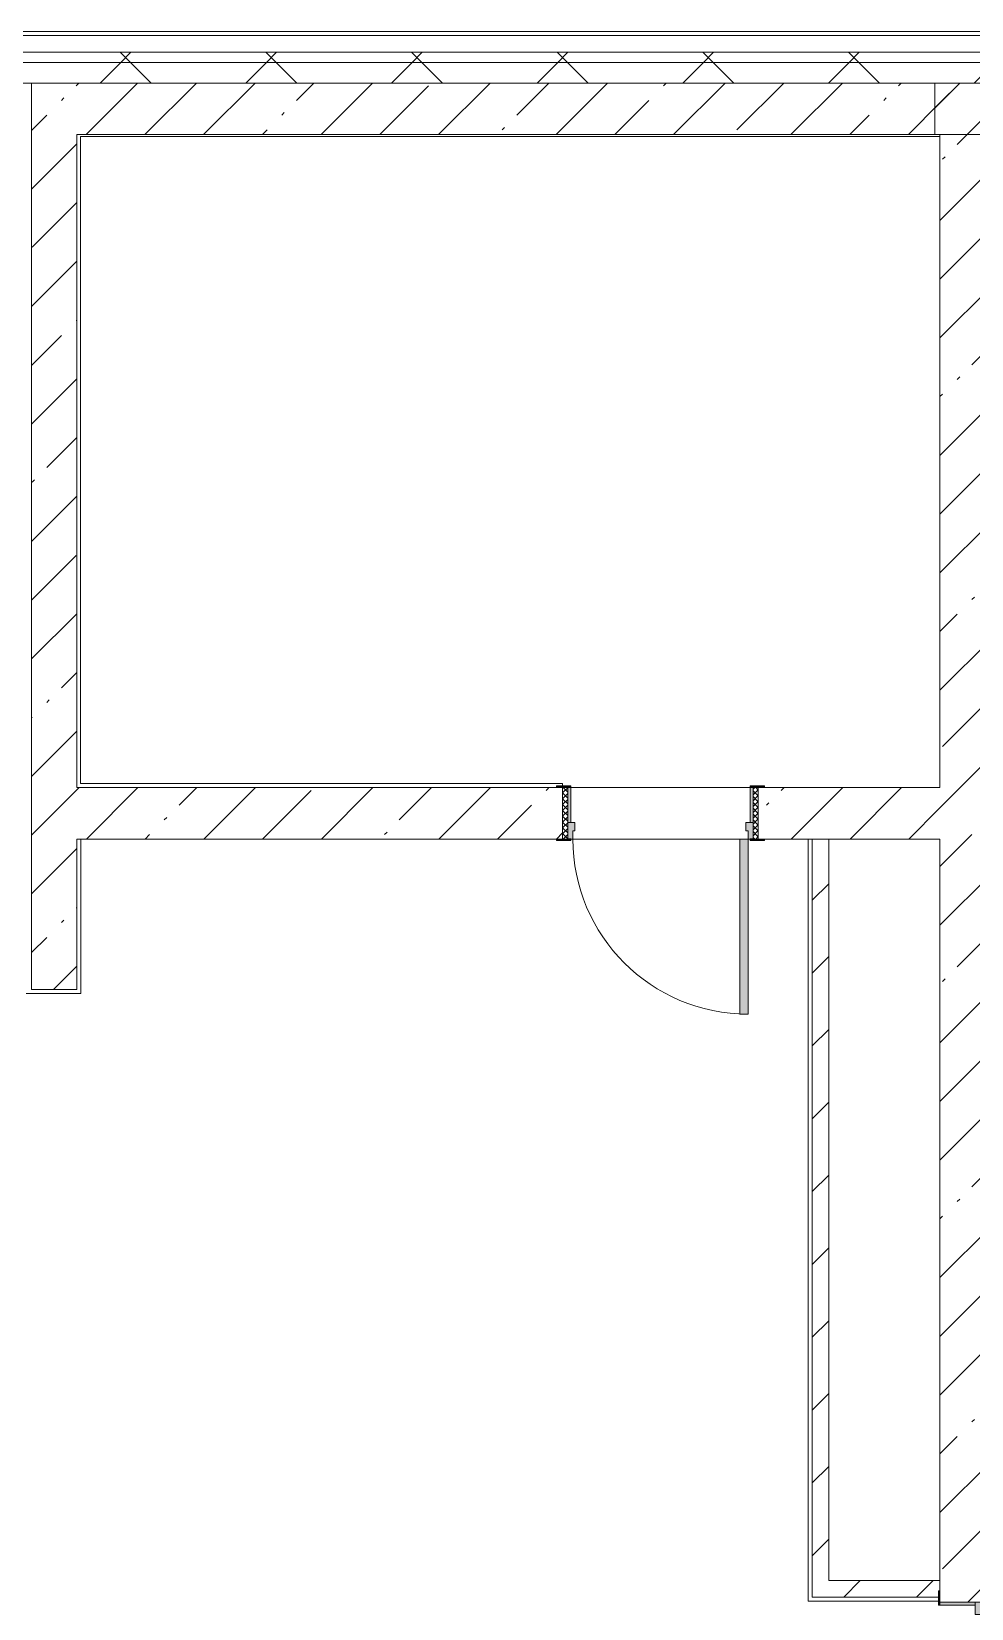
# Model space of a CAD drawing. Header units: millimetres. Extents: x -8624 to 194831, y -8553 to 29000.
# Drawn here: x 84750 to 89313, y 19695 to 27350 of the extents above; entities that cross this region are included whole.
import ezdxf

# ---------------------------------------------------------------- set-up
doc = ezdxf.new("R2010")
doc.units = ezdxf.units.MM
for name, color, linetype, lineweight, true_color in [('A-DOOR-1', 7, 'Continuous', 5, 0xaaaaaa), ('A-DOOR-2', 7, 'Continuous', 5, 0xe2e2e2), ('A-DOOR-FRAM-1', 7, 'Continuous', 5, 0xe2e2e2), ('A-DOOR-FRAM-2', 7, 'Continuous', 5, 0xaaaaaa), ('A-FLOR-2', 7, 'Continuous', 5, 0xaaaaaa)]:
    doc.layers.add(name, color=color, linetype=linetype, lineweight=lineweight, true_color=true_color)
for name, color, linetype, lineweight in [('A-WALL', 7, 'Continuous', 5), ('A-WALL-2', 7, 'Continuous', 9), ('I-WALL', 7, 'Continuous', 5)]:
    doc.layers.add(name, color=color, linetype=linetype, lineweight=lineweight)
pattern_1 = [(45, (0, 0), (-353.5534, 353.5534), []), (135, (0, 0), (-353.5534, -353.5534), [])]
pattern_2 = [(45, (0, 0), (-285.1231, 285.1231), []), (45, (285.12, 0), (-285.1231, 285.1231), [504.031, -100.806, 16.764, -84.042])]
pattern_3 = [(45, (0, 0), (-176.7767, 176.7767), [])]

# ---------------------------------------------------------------- blocks, each defined once
blk = doc.blocks.new('110_Дверь_СКБ_2Ст - Д-1_л_Лестничная клетка EIS60 2-32359692-3_1_1_птичка копия 1')
at = {"layer": 'A-DOOR-2'}
for points in [[(662.5, 125), (662.5, 1025), (612.5, 1025), (612.5, 125)], [(-587.5, 525), (-637.5, 525), (-637.5, 125), (-587.5, 125), (-587.5, 401.5)], [(712.5, -125), (712.5, 45), (697.5, 45), (697.5, -125)]]:
    blk.add_hatch(color=256, dxfattribs=at).paths.add_polyline_path(points)
h = blk.add_hatch(color=256, dxfattribs=at)
h.paths.add_polyline_path([(712.5, 125), (662.5, 125), (662.5, 75), (652.5, 75), (652.5, 45), (712.5, 45)])
h.paths.add_polyline_path([(-627.5, 45), (-627.5, 75), (-637.5, 75), (-637.5, 125), (-687.5, 125), (-687.5, 45)])
at = {"layer": 'A-DOOR-FRAM-1'}
for points in [[(-672.5, 125), (-672.5, 133), (-742.5, 133), (-742.5, 125)], [(767.5, 125), (767.5, 133), (697.5, 133), (697.5, 125)], [(-672.5, -125), (-672.5, 45), (-687.5, 45), (-687.5, -125)], [(-672.5, -133), (-672.5, -125), (-742.5, -125), (-742.5, -133)], [(767.5, -133), (767.5, -125), (697.5, -125), (697.5, -133)]]:
    blk.add_hatch(color=256, dxfattribs=at).paths.add_polyline_path(points)
at = {"layer": 'A-DOOR-1'}
for p, q in [((662.5, 1025), (612.5, 1025)), ((612.5, 1025), (612.5, 125)), ((662.5, 125), (662.5, 1025)), ((-637.5, 525), (-637.5, 125)), ((-587.5, 525), (-637.5, 525)), ((-587.5, 125), (-587.5, 525)), ((-637.5, 125), (-587.5, 125)), ((612.5, 125), (662.5, 125))]:
    blk.add_line(p, q, dxfattribs=at)
for centre, radius, start, end in [((662.5, 125), 900, 90, 180), ((-637.5, 125), 400, 360, 90)]:
    blk.add_arc(centre, radius, start, end, dxfattribs=at)
at = {"layer": 'A-DOOR-FRAM-2'}
for p, q in [((-672.5, 133), (-742.5, 133)), ((-742.5, 133), (-742.5, 125)), ((-742.5, 125), (-672.5, 125)), ((-637.5, 125), (-687.5, 125)), ((-687.5, 125), (-687.5, 45)), ((-672.5, 125), (-672.5, 133)), ((-637.5, 75), (-637.5, 125)), ((662.5, 125), (662.5, 75)), ((712.5, 125), (662.5, 125)), ((767.5, 133), (697.5, 133)), ((697.5, 133), (697.5, 125)), ((697.5, 125), (767.5, 125)), ((712.5, 45), (712.5, 125)), ((767.5, 125), (767.5, 133)), ((-687.5, 45), (-627.5, 45)), ((-672.5, 45), (-687.5, 45)), ((-687.5, 45), (-687.5, -125)), ((-672.5, -125), (-672.5, 45)), ((-627.5, 75), (-637.5, 75)), ((-627.5, 45), (-627.5, 75)), ((662.5, 75), (652.5, 75)), ((652.5, 75), (652.5, 45)), ((652.5, 45), (712.5, 45)), ((712.5, 45), (697.5, 45)), ((697.5, 45), (697.5, -125)), ((712.5, -125), (712.5, 45)), ((-672.5, -125), (-742.5, -125)), ((-742.5, -125), (-742.5, -133)), ((-742.5, -133), (-672.5, -133)), ((-687.5, -125), (-672.5, -125)), ((-672.5, -133), (-672.5, -125)), ((697.5, -125), (712.5, -125)), ((767.5, -125), (697.5, -125)), ((697.5, -125), (697.5, -133)), ((697.5, -133), (767.5, -133)), ((767.5, -133), (767.5, -125))]:
    blk.add_line(p, q, dxfattribs=at)
blk = doc.blocks.new('110_Дверь_СКБ_1Ст_Внутренняя1 - Д-8а 950x2100h _книгохранилище_ огнестойкая дверь_-32656878-3_1_1_птичка копия 1')
at = {"layer": 'A-DOOR-1'}
h = blk.add_hatch(dxfattribs=at)
h.set_pattern_fill('FP_115', color=256, style=0, pattern_type=2)
h.set_pattern_definition([(225, (1826.41, -189.685), (-14.14214, 14.14214), []), (135, (1826.41, -189.685), (14.14214, 14.14214), [])])
h.paths.add_polyline_path([(487.5, -125), (487.5, 125), (462.5, 125), (462.5, -125)])
at = {"layer": 'A-DOOR-2'}
h = blk.add_hatch(color=256, dxfattribs=at)
h.paths.add_polyline_path([(-412.5, -125), (-412.5, -85), (-402.5, -85), (-402.5, -45), (-437.5, -45), (-437.5, -125)])
h.paths.add_polyline_path([(437.5, -125), (462.5, -125), (462.5, -45), (427.5, -45), (427.5, -85), (437.5, -85)])
at = {"layer": 'A-DOOR-FRAM-1'}
for points in [[(-422.5, 125), (-422.5, 133), (-492.5, 133), (-492.5, 125)], [(-422.5, -45), (-422.5, 125), (-437.5, 125), (-437.5, -45)], [(517.5, 125), (517.5, 133), (447.5, 133), (447.5, 125)], [(462.5, -45), (462.5, 125), (447.5, 125), (447.5, -45)], [(-422.5, -133), (-422.5, -125), (-492.5, -125), (-492.5, -133)], [(437.5, -975), (437.5, -125), (397.5, -125), (397.5, -975)], [(517.5, -133), (517.5, -125), (447.5, -125), (447.5, -133)]]:
    blk.add_hatch(color=256, dxfattribs=at).paths.add_polyline_path(points)
at = {"layer": 'A-DOOR-FRAM-2'}
h = blk.add_hatch(dxfattribs=at)
h.set_pattern_fill('FP_116', color=256, style=0, pattern_type=2)
h.set_pattern_definition([(315, (-296.384, -189.685), (-14.1421, -14.1421), []), (225, (-296.384, -189.685), (-14.1421, 14.1421), [])])
h.paths.add_polyline_path([(-437.5, -125), (-437.5, 125), (-462.5, 125), (-462.5, -125)])
at = {"layer": 'A-DOOR-1'}
for p, q in [((397.5, -125), (437.5, -125)), ((397.5, -975), (397.5, -125)), ((437.5, -125), (437.5, -975)), ((437.5, -975), (397.5, -975))]:
    blk.add_line(p, q, dxfattribs=at)
blk.add_arc((437.5, -125), 850, 180, 270, dxfattribs=at)
at = {"layer": 'A-DOOR-FRAM-2'}
for p, q in [((-492.5, 133), (-422.5, 133)), ((-492.5, 125), (-492.5, 133)), ((-422.5, 125), (-492.5, 125)), ((-462.5, 125), (-437.5, 125)), ((-462.5, -125), (-462.5, 125)), ((-437.5, 125), (-437.5, -125)), ((-437.5, 125), (-422.5, 125)), ((-437.5, -45), (-437.5, 125)), ((-422.5, 133), (-422.5, 125)), ((-422.5, 125), (-422.5, -45)), ((447.5, 125), (447.5, 133)), ((447.5, 133), (517.5, 133)), ((447.5, -45), (447.5, 125)), ((447.5, 125), (462.5, 125)), ((517.5, 125), (447.5, 125)), ((462.5, -125), (462.5, 125)), ((462.5, 125), (487.5, 125)), ((462.5, 125), (462.5, -45)), ((487.5, 125), (487.5, -125)), ((517.5, 133), (517.5, 125)), ((-437.5, -45), (-402.5, -45)), ((-437.5, -125), (-437.5, -45)), ((-422.5, -45), (-437.5, -45)), ((-402.5, -45), (-402.5, -85)), ((427.5, -45), (462.5, -45)), ((427.5, -85), (427.5, -45)), ((462.5, -45), (447.5, -45)), ((462.5, -45), (462.5, -125)), ((-492.5, -125), (-422.5, -125)), ((-492.5, -133), (-492.5, -125)), ((-422.5, -133), (-492.5, -133)), ((-437.5, -125), (-462.5, -125)), ((-437.5, -124), (-422.5, -124)), ((-437.5, -125), (-437.5, -124)), ((-412.5, -125), (-437.5, -125)), ((-422.5, -125), (-437.5, -125)), ((-422.5, -124), (-422.5, -125)), ((-422.5, -125), (-422.5, -133)), ((-412.5, -85), (-412.5, -125)), ((-402.5, -85), (-412.5, -85)), ((437.5, -85), (427.5, -85)), ((437.5, -125), (437.5, -85)), ((462.5, -125), (437.5, -125)), ((447.5, -125), (447.5, -124)), ((447.5, -124), (462.5, -124)), ((462.5, -125), (447.5, -125)), ((447.5, -133), (447.5, -125)), ((447.5, -125), (517.5, -125)), ((517.5, -133), (447.5, -133)), ((462.5, -124), (462.5, -125)), ((487.5, -125), (462.5, -125)), ((517.5, -125), (517.5, -133))]:
    blk.add_line(p, q, dxfattribs=at)

msp = doc.modelspace()

# ---------------------------------------------------------------- hatches: boundary and pattern name
at = {"layer": 'A-WALL'}
h = msp.add_hatch(dxfattribs=at)
h.set_pattern_fill('FP_27', color=256, style=0, pattern_type=2)
h.set_pattern_definition(pattern_1)
h.paths.add_polyline_path([(93160, 27200), (93210, 27200), (93210, 27250), (80350, 27250), (80350, 27200), (91468.6, 27200)])
h.paths.add_polyline_path([(77211.8, 27200), (77250, 27200), (77250, 27250), (76350, 27250), (76350, 27200)])
h.paths.add_polyline_path([(73647.6, 27200), (74250, 27200), (74250, 27250), (72910, 27250), (72910, 27200)])
h.paths.add_polyline_path([(70083.4, 27200), (70810, 27200), (70810, 27250), (69610, 27250), (69610, 27200)])
h.paths.add_polyline_path([(67110, 27200), (67110, 27250), (62860, 27250), (62860, 27200), (66519.2, 27200)])
h.paths.add_polyline_path([(58960, 27200), (58960, 27250), (57860, 27250), (57860, 27200), (58499.8, 27200)])
h.paths.add_polyline_path([(54044.6, 27200), (54760, 27200), (54760, 27250), (53260, 27250), (53260, 27200)])
h.paths.add_polyline_path([(59860, 27200), (61960, 27200), (61960, 27250), (59860, 27250)])
h.paths.add_polyline_path([(50480.4, 27200), (50760, 27200), (50760, 27250), (49660.3, 27250), (49660.3, 27200)])
h.paths.add_polyline_path([(48698.3, 27200), (48760.3, 27200), (48760.3, 27250), (47660, 27250), (47660, 27200)])
h.paths.add_polyline_path([(42160, 27200), (44560, 27200), (44560, 27250), (42060, 27250), (42060, 27200)])
h = msp.add_hatch(dxfattribs=at)
h.set_pattern_fill('FP_27', color=256, style=0, pattern_type=2)
h.set_pattern_definition(pattern_1)
h.paths.add_polyline_path([(93060, 27100), (93160, 27100), (93160, 27200), (80350, 27200), (80350, 27100), (91468.6, 27100)])
h.paths.add_polyline_path([(77250, 27100), (77250, 27200), (76350, 27200), (76350, 27100), (77211.8, 27100)])
h.paths.add_polyline_path([(69610, 27100), (70810, 27100), (70810, 27200), (69610, 27200)])
h.paths.add_polyline_path([(72910, 27100), (74250, 27100), (74250, 27200), (72910, 27200)])
h.paths.add_polyline_path([(67110, 27100), (67110, 27200), (62860, 27200), (62860, 27100), (66519.2, 27100)])
h.paths.add_polyline_path([(50760, 27100), (50760, 27200), (49660.3, 27200), (49660.3, 27100), (50480.4, 27100)])
h.paths.add_polyline_path([(53260, 27100), (54760, 27100), (54760, 27200), (53260, 27200)])
h.paths.add_polyline_path([(61172.9, 27100), (61960, 27100), (61960, 27200), (59860, 27200), (59860, 27100), (60281.9, 27100)])
h.paths.add_polyline_path([(57860, 27100), (58960, 27100), (58960, 27200), (57860, 27200)])
h.paths.add_polyline_path([(48698.3, 27100), (48760.3, 27100), (48760.3, 27200), (47660, 27200), (47660, 27100)])
h.paths.add_polyline_path([(43352, 27100), (44560, 27100), (44560, 27200), (42160, 27200), (42160, 27100), (42760, 27100)])
at = {"layer": 'I-WALL'}
h = msp.add_hatch(dxfattribs=at)
h.set_pattern_fill('FP_23', color=256, style=0, pattern_type=2)
h.set_pattern_definition(pattern_2)
h.paths.add_polyline_path([(89160, 26850), (89160, 27100), (84750, 27100), (84750, 26850), (87904.4, 26850)])
h = msp.add_hatch(dxfattribs=at)
h.set_pattern_fill('FP_23', color=256, style=0, pattern_type=2)
h.set_pattern_definition(pattern_2)
h.paths.add_polyline_path([(92810, 26850), (92810, 27100), (89135, 27100), (89135, 26850), (91468.6, 26850)])
h = msp.add_hatch(dxfattribs=at)
h.set_pattern_fill('FP_23', color=256, style=0, pattern_type=2)
h.set_pattern_definition(pattern_2)
h.paths.add_polyline_path([(89160, 17270), (89410, 17270), (89410, 18325), (89160, 18325), (89160, 17772.9)])
h.paths.add_polyline_path([(89330, 19725), (89410, 19725), (89410, 27100), (89160, 27100), (89160, 19725)])
h = msp.add_hatch(dxfattribs=at)
h.set_pattern_fill('FP_23', color=256, style=0, pattern_type=2)
h.set_pattern_definition(pattern_2)
h.paths.add_polyline_path([(84750, 22700), (84970, 22700), (84970, 26850), (84750, 26850), (84750, 24304)])
h = msp.add_hatch(dxfattribs=at)
h.set_pattern_fill('FP_23', color=256, style=0, pattern_type=2)
h.set_pattern_definition(pattern_2)
h.paths.add_polyline_path([(88308, 23430), (89160, 23430), (89160, 23680), (88278, 23680), (88278, 23430)])
h.paths.add_polyline_path([(87328, 23430), (87328, 23680), (84970, 23680), (84970, 23430), (87298, 23430)])
h = msp.add_hatch(dxfattribs=at)
h.set_pattern_fill('FP_28', color=256, style=0, pattern_type=2)
h.set_pattern_definition(pattern_3)
h.paths.add_polyline_path([(88620, 19750), (88620, 23430), (88540, 23430), (88540, 19750)])
h = msp.add_hatch(dxfattribs=at)
h.set_pattern_fill('FP_28', color=256, style=0, pattern_type=2)
h.set_pattern_definition(pattern_3)
h.paths.add_polyline_path([(88620, 19750), (89152, 19750), (89152, 19780), (89160, 19780), (89160, 19830), (88620, 19830)])

# ---------------------------------------------------------------- linework, layer by layer
at = {"layer": 'A-FLOR-2'}
for p, q in [((89160, 26840), (84988, 26840)), ((84988, 26840), (84988, 23700)), ((84988, 23700), (87328, 23700)), ((87328, 23700), (87328, 23688)), ((84990, 23430), (84990, 22680)), ((88520, 19730), (88520, 23430)), ((84990, 22680), (84724.6, 22680)), ((89152, 19730), (88520, 19730))]:
    msp.add_line(p, q, dxfattribs=at)
at = {"layer": 'A-WALL'}
for p, q in [((93310, 27350), (76350, 27350)), ((92810, 27100), (69610, 27100))]:
    msp.add_line(p, q, dxfattribs=at)
at = {"layer": 'A-WALL-2'}
for p, q in [((93290, 27330), (80350, 27330)), ((93210, 27250), (80350, 27250)), ((93160, 27200), (80350, 27200)), ((88620, 23430), (88540, 23430)), ((89160, 19780), (89160, 19830))]:
    msp.add_line(p, q, dxfattribs=at)
at = {"layer": 'I-WALL'}
for p, q in [((84750, 27100), (84750, 22700)), ((89160, 27100), (84750, 27100)), ((92810, 27100), (89135, 27100)), ((89135, 27100), (89135, 26850)), ((84970, 23680), (84970, 26850)), ((84970, 26850), (89160, 26850)), ((89135, 26850), (92810, 26850)), ((89160, 26850), (89160, 23680)), ((87298, 23680), (84970, 23680)), ((87368, 23680), (88238, 23680)), ((89160, 23680), (88308, 23680)), ((84970, 22700), (84970, 23430)), ((84970, 23430), (87298, 23430)), ((88188, 23430), (87378, 23430)), ((88308, 23430), (88540, 23430)), ((88540, 23430), (88540, 19750)), ((88620, 19830), (88620, 23430)), ((88620, 23430), (89160, 23430)), ((89160, 23430), (89160, 19830)), ((84750, 22700), (84970, 22700)), ((89160, 19830), (88620, 19830)), ((88540, 19750), (89152, 19750))]:
    msp.add_line(p, q, dxfattribs=at)

# ---------------------------------------------------------------- block references
at = {"layer": 'A-DOOR-1'}
msp.add_blockref('110_Дверь_СКБ_1Ст_Внутренняя1 - Д-8а 950x2100h _книгохранилище_ огнестойкая дверь_-32656878-3_1_1_птичка копия 1', (87790.5, 23555), dxfattribs=at)
at = {"layer": 'A-DOOR-1', "rotation": 269.9999999999998}
msp.add_blockref('110_Дверь_СКБ_2Ст - Д-1_л_Лестничная клетка EIS60 2-32359692-3_1_1_птичка копия 1', (89285, 19037.5), dxfattribs=at)

doc.saveas('drawing.dxf')
